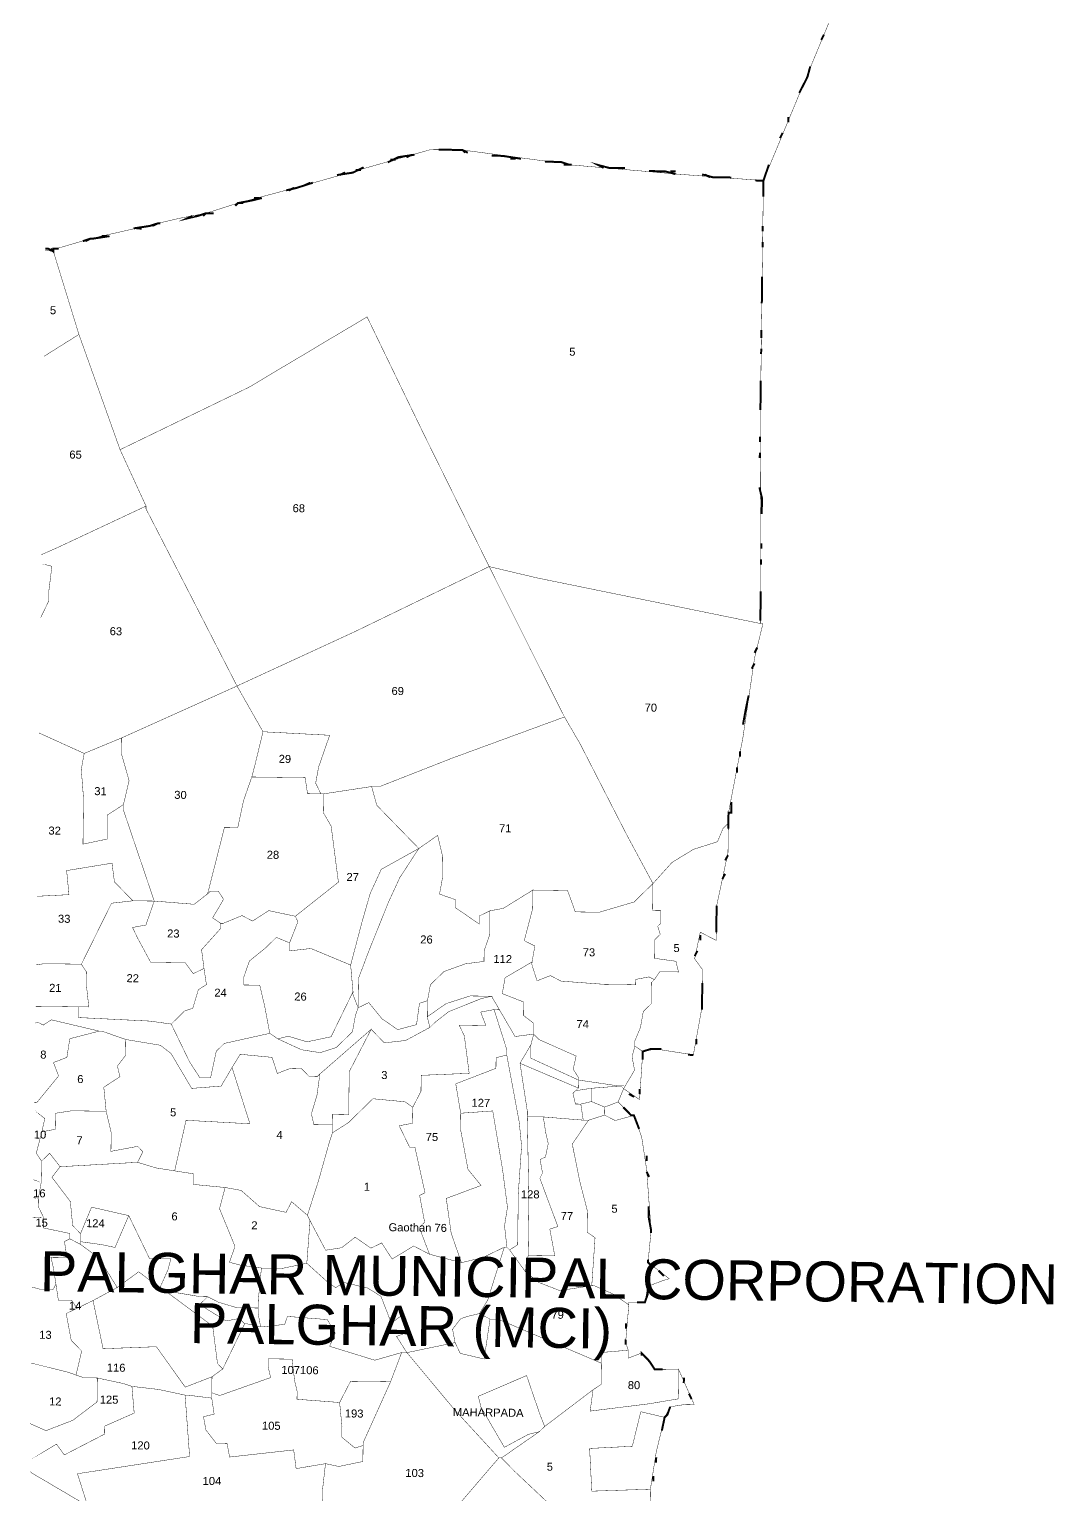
# Model space of a CAD drawing. Header units: metres. Extents: x 259278 to 277237, y 2171369 to 2185379.
# Drawn here: x 264207 to 265730, y 2179559 to 2181737 of the extents above; entities that cross this region are included whole.
import ezdxf

# ---------------------------------------------------------------- set-up
doc = ezdxf.new("R2010")
doc.units = ezdxf.units.M
doc.header["$MEASUREMENT"] = 0
for name, color, linetype in [('SURVEY NO.', 7, 'Continuous'), ('SURVEY PLOT BOUNDARY', 35, 'Continuous'), ('VILLAGE BOUNDARY', 212, 'Continuous'), ('VILLAGE NAME', 3, 'Continuous')]:
    doc.layers.add(name, color=color, linetype=linetype)
doc.styles.add('PDF Arial', font='arial.ttf')

msp = doc.modelspace()

# ---------------------------------------------------------------- linework, layer by layer
at = {"layer": 'SURVEY PLOT BOUNDARY', "lineweight": 18, "const_width": 0.595}
for points in [[(265527.6, 2182064.2), (265298.4, 2181512), (265171.6, 2181521.6), (265009.3, 2181535.6), (264993.4, 2181539.8), (264981.6, 2181540), (264850.9, 2181557.5), (264803.4, 2181558.1), (264616.3, 2181505.1), (264516.9, 2181478.6), (264469.1, 2181463.4), (264429.3, 2181455.9), (264397.5, 2181448.4), (264298.1, 2181425.9), (264246.4, 2181410.7), (264242.4, 2181410.8), (264242.4, 2181406.8), (264230.5, 2181408.4), (264242.4, 2181406.8), (264280.4, 2181283.4), (264228.4, 2181250.8), (264280.4, 2181283.4), (264341.6, 2181112.1), (264380.2, 2181028.3), (264248.5, 2180966.6), (264224.6, 2180956.1), (264248.5, 2180966.6), (264380.2, 2181028.3), (264380.1, 2181024.3), (264445.9, 2180896.6), (264515.5, 2180760.9), (264344, 2180683.8), (264288.2, 2180660.7), (264221.1, 2180691.1), (264288.2, 2180660.7), (264283.9, 2180637), (264287.3, 2180593.3), (264286.4, 2180525.9), (264322.2, 2180533.4), (264322.6, 2180569.1), (264346.6, 2180584.6), (264346.5, 2180576.7), (264392.4, 2180441.3), (264360.6, 2180441.7), (264333.2, 2180469.8), (264329.6, 2180497.6), (264262.1, 2180486.6), (264265.6, 2180450.8), (264218, 2180448.4), (264265.6, 2180450.8), (264262.1, 2180486.6), (264329.6, 2180497.6), (264333.2, 2180469.8), (264360.6, 2180441.7), (264328.9, 2180438.1), (264284.1, 2180347.5), (264228.6, 2180348.2), (264216.7, 2180346.5), (264228.6, 2180348.2), (264284.1, 2180347.5), (264291.9, 2180335.5), (264291.6, 2180315.7), (264295.1, 2180283.9), (264215.9, 2180284.9), (264279.3, 2180284.1), (264279.1, 2180268.2), (264386.1, 2180262.9), (264417.7, 2180258.5), (264444.8, 2180202.6), (264460.3, 2180178.6), (264476.2, 2180178.4), (264484.6, 2180218), (264496.6, 2180229.7), (264564.2, 2180244.7), (264576, 2180236.6), (264611.5, 2180220.3), (264639.2, 2180216), (264663.1, 2180223.6), (264687.2, 2180247.1), (264691.5, 2180270.8), (264695.6, 2180282.7), (264711.5, 2180290.4), (264731.1, 2180266.3), (264754.6, 2180250.2), (264782.5, 2180257.7), (264786.9, 2180289.4), (264798.8, 2180293.2), (264798.5, 2180269.4), (264802.3, 2180253.5), (264766.3, 2180234.1), (264734.6, 2180230.6), (264715, 2180250.7), (264638.8, 2180184.3), (264634.8, 2180180.3), (264622.9, 2180180.5), (264611.1, 2180192.5), (264595.3, 2180192.8), (264575.4, 2180185.1), (264567.7, 2180209), (264520.2, 2180213.6), (264508.1, 2180193.9), (264491.9, 2180166.3), (264448.2, 2180162.9), (264417.2, 2180214.9), (264401.5, 2180227), (264350, 2180235.6), (264314.5, 2180248), (264310.5, 2180248), (264239.4, 2180264.8), (264227.4, 2180257), (264219.5, 2180261.1), (264215.5, 2180260), (264219.5, 2180261.1), (264227.4, 2180257), (264239.4, 2180264.8), (264310.5, 2180248), (264266.8, 2180236.7), (264262.5, 2180209), (264242.5, 2180201.3), (264250.2, 2180181.4), (264218, 2180142.1), (264214, 2180142.2), (264218, 2180142.1), (264250.2, 2180181.4), (264242.5, 2180201.3), (264262.5, 2180209), (264266.8, 2180236.7), (264310.5, 2180248), (264314.5, 2180248), (264350, 2180235.6), (264349.7, 2180211.8), (264337.6, 2180196.1), (264341.4, 2180180.2), (264317.4, 2180164.6), (264320.9, 2180128.9), (264269.3, 2180129.6), (264245.5, 2180125.9), (264245.2, 2180102.1), (264225.3, 2180098.4), (264217, 2180066.8), (264224.8, 2180054.8), (264224.3, 2180023.1), (264220.1, 2179999.4), (264219.9, 2179987.5), (264227.6, 2179971.5), (264227.4, 2179955.6), (264267, 2179947.2), (264266.9, 2179939.3), (264258.9, 2179935.4), (264262.5, 2179911.6), (264238.8, 2179911.9), (264242.5, 2179896), (264246.2, 2179872.1), (264242.1, 2179864.3), (264222.3, 2179864.5), (264210.4, 2179867.6), (264222.3, 2179864.5), (264242.1, 2179864.3), (264246.2, 2179872.1), (264249.8, 2179848.3), (264269.6, 2179848), (264277.4, 2179836), (264261.5, 2179828.3), (264268.9, 2179788.6), (264284.5, 2179772.5), (264276.1, 2179736.9), (264264.3, 2179741), (264209, 2179754.8), (264264.3, 2179741), (264288, 2179732.8), (264307.8, 2179732.5), (264307.3, 2179696.9), (264271.3, 2179669.6), (264231.4, 2179654.2), (264207.8, 2179664.7), (264231.4, 2179654.2), (264271.3, 2179669.6), (264307.3, 2179696.9), (264307.8, 2179732.5), (264347.3, 2179724.1), (264359.2, 2179720), (264362.6, 2179680.3), (264318.8, 2179661), (264318.6, 2179649.1), (264258.7, 2179618.2), (264247, 2179634.2), (264258.7, 2179618.2), (264318.6, 2179649.1), (264318.8, 2179661), (264362.6, 2179680.3), (264359.2, 2179720), (264398.8, 2179715.5), (264438.3, 2179707), (264445, 2179615.8), (264278.2, 2179590.2), (264293.4, 2179542.4), (264210.8, 2179591), (264293.4, 2179542.4)], [(264293.4, 2179542.4), (264278.2, 2179590.2), (264445, 2179615.8), (264438.3, 2179707), (264442.3, 2179707), (264477.9, 2179702.6), (264481.5, 2179678.7), (264465.6, 2179675), (264469.3, 2179655.1), (264484.9, 2179635.1), (264500.8, 2179634.9), (264504.5, 2179615), (264599.8, 2179625.6), (264603.4, 2179597.8), (264647.1, 2179605.2), (264642.6, 2179565.6), (264642.5, 2179553.7)]]:
    msp.add_lwpolyline(points, dxfattribs=at)
for points in [[(265298.4, 2181512), (265294.7, 2181226.6), (265293.8, 2180853.8), (264961.6, 2180921.6), (264890.5, 2180938.4), (264793.9, 2181134), (264708.9, 2181309.5), (264533.1, 2181204.8), (264341.6, 2181112.1), (264280.4, 2181283.4), (264242.4, 2181406.8), (264242.4, 2181410.8), (264246.4, 2181410.7), (264298.1, 2181425.9), (264397.5, 2181448.4), (264429.3, 2181455.9), (264469.1, 2181463.4), (264516.9, 2181478.6), (264616.3, 2181505.1), (264803.4, 2181558.1), (264850.9, 2181557.5), (264981.6, 2181540), (264993.4, 2181539.8), (265009.3, 2181535.6), (265171.6, 2181521.6)], [(264890.5, 2180938.4), (264691, 2180841.8), (264515.5, 2180760.9), (264445.9, 2180896.6), (264380.1, 2181024.3), (264380.2, 2181028.3), (264341.6, 2181112.1), (264533.1, 2181204.8), (264708.9, 2181309.5), (264793.9, 2181134)], [(264224.4, 2180942.7), (264240.2, 2180938.9), (264235.8, 2180903.3), (264235.6, 2180887.4), (264223.4, 2180862.3), (264235.6, 2180887.4), (264235.8, 2180903.3), (264240.2, 2180938.9)], [(265002.5, 2180714.9), (264835.2, 2180653.6), (264727.6, 2180611.4), (264715.7, 2180611.5), (264644.2, 2180600.6), (264640.2, 2180600.6), (264632.5, 2180616.6), (264636.8, 2180640.3), (264653.3, 2180687.7), (264554.2, 2180692.9), (264515.5, 2180760.9), (264691, 2180841.8), (264890.5, 2180938.4), (264952.3, 2180814.7)], [(265293.8, 2180853.8), (265297.7, 2180853.8), (265285.2, 2180802.4), (265267.8, 2180683.7), (265246.5, 2180572.9), (265246.3, 2180557), (265238.3, 2180549.2), (265230.1, 2180529.5), (265194.2, 2180518.1), (265162.3, 2180498.6), (265134.1, 2180467.3), (265095.4, 2180539.2), (265025.8, 2180674.9), (265002.5, 2180714.9), (264952.3, 2180814.7), (264890.5, 2180938.4), (264961.6, 2180921.6)], [(264554.2, 2180692.9), (264541.7, 2180641.6), (264537.5, 2180625.7), (264525.1, 2180590.2), (264516.7, 2180550.7), (264496.9, 2180550.9), (264471.8, 2180452.1), (264451.8, 2180436.5), (264392.4, 2180441.3), (264346.5, 2180576.7), (264346.6, 2180584.6), (264355, 2180620.2), (264343.7, 2180660), (264344, 2180683.8), (264515.5, 2180760.9)], [(265134.1, 2180467.3), (265106, 2180439.9), (265054.3, 2180424.7), (265018.6, 2180425.2), (265007.1, 2180457), (264955.6, 2180457.7), (264911.6, 2180430.5), (264891.7, 2180426.8), (264875.8, 2180419.1), (264875.6, 2180407.2), (264840.3, 2180431.5), (264840.4, 2180443.4), (264816.7, 2180451.6), (264821, 2180475.3), (264821.4, 2180507.1), (264813.9, 2180538.9), (264785.9, 2180519.4), (264723.3, 2180583.7), (264715.7, 2180611.5), (264727.6, 2180611.4), (264835.2, 2180653.6), (265002.5, 2180714.9), (265025.8, 2180674.9), (265095.4, 2180539.2)], [(264537.5, 2180625.7), (264541.7, 2180641.6), (264554.2, 2180692.9), (264653.3, 2180687.7), (264636.8, 2180640.3), (264632.5, 2180616.6), (264640.2, 2180600.6), (264620.4, 2180600.9), (264616.8, 2180624.7), (264561.3, 2180625.4)], [(264286.4, 2180525.9), (264286.9, 2180565.6), (264287.3, 2180593.3), (264283.9, 2180637), (264288.2, 2180660.7), (264344, 2180683.8), (264343.7, 2180660), (264355, 2180620.2), (264346.6, 2180584.6), (264322.6, 2180569.1), (264322.2, 2180533.4)], [(264640.2, 2180600.6), (264644.2, 2180600.6), (264643.8, 2180572.8), (264655.5, 2180552.8), (264666.3, 2180469.4), (264602.2, 2180418.7), (264562.7, 2180427.1), (264538.7, 2180411.6), (264522.9, 2180419.7), (264495, 2180408.2), (264491, 2180408.2), (264479.3, 2180416.3), (264495.5, 2180443.9), (264487.7, 2180455.9), (264475.8, 2180456), (264471.8, 2180452.1), (264496.9, 2180550.9), (264516.7, 2180550.7), (264525.1, 2180590.2), (264537.5, 2180625.7), (264561.3, 2180625.4), (264616.8, 2180624.7), (264620.4, 2180600.9)], [(264593.7, 2180379.2), (264606.1, 2180410.7), (264602.2, 2180418.7), (264666.3, 2180469.4), (264655.5, 2180552.8), (264643.8, 2180572.8), (264644.2, 2180600.6), (264715.7, 2180611.5), (264723.3, 2180583.7), (264785.9, 2180519.4), (264730, 2180488.4), (264713.7, 2180452.9), (264701.2, 2180409.5), (264684.5, 2180346.2), (264625.4, 2180370.8), (264593.6, 2180367.3)], [(264695.6, 2180282.7), (264695.8, 2180302.5), (264696.1, 2180326.3), (264712.6, 2180369.7), (264741.2, 2180440.7), (264757.6, 2180476.2), (264785.9, 2180519.4), (264813.9, 2180538.9), (264821.4, 2180507.1), (264821, 2180475.3), (264816.7, 2180451.6), (264840.4, 2180443.4), (264840.3, 2180431.5), (264875.6, 2180407.2), (264875.8, 2180419.1), (264891.7, 2180426.8), (264891.3, 2180391.1), (264883, 2180367.5), (264882.8, 2180351.6), (264855, 2180348), (264823.2, 2180336.5), (264803.1, 2180316.9), (264798.8, 2180293.2), (264786.9, 2180289.4), (264782.5, 2180257.7), (264754.6, 2180250.2), (264731.1, 2180266.3), (264711.5, 2180290.4)], [(265119, 2180217.7), (265107.2, 2180225.7), (265107.3, 2180233.7), (265115.5, 2180253.4), (265119.7, 2180277.1), (265131.8, 2180288.9), (265132.2, 2180320.6), (265136.2, 2180324.5), (265144.3, 2180336.3), (265172.1, 2180335.9), (265168.3, 2180351.8), (265136.6, 2180356.2), (265137, 2180384), (265145, 2180391.8), (265141.2, 2180403.8), (265145.2, 2180407.7), (265145.5, 2180427.5), (265133.6, 2180427.6), (265134.1, 2180467.3), (265162.3, 2180498.6), (265194.2, 2180518.1), (265230.1, 2180529.5), (265238.3, 2180549.2), (265246.3, 2180557), (265245.7, 2180513.4), (265233.1, 2180454.1), (265228.8, 2180434.3), (265228.2, 2180382.8), (265204.5, 2180395), (265196.1, 2180355.5), (265207.8, 2180339.4), (265207.1, 2180283.9), (265194.2, 2180212.7), (265138.8, 2180221.4)], [(264695.6, 2180282.7), (264687.9, 2180302.6), (264688, 2180306.5), (264684.5, 2180346.2), (264701.2, 2180409.5), (264713.7, 2180452.9), (264730, 2180488.4), (264785.9, 2180519.4), (264757.6, 2180476.2), (264741.2, 2180440.7), (264712.6, 2180369.7), (264696.1, 2180326.3), (264695.8, 2180302.5)], [(264491, 2180408.2), (264490.9, 2180400.3), (264462.8, 2180369), (264466.4, 2180341.2), (264450.4, 2180333.4), (264438.7, 2180349.4), (264387.2, 2180350.1), (264367.8, 2180386.1), (264360.1, 2180402), (264380, 2180405.7), (264392.4, 2180441.3), (264451.8, 2180436.5), (264471.8, 2180452.1), (264475.8, 2180456), (264487.7, 2180455.9), (264495.5, 2180443.9), (264479.3, 2180416.3)], [(264942.7, 2180382.5), (264958.5, 2180374.4), (264954.2, 2180350.7), (264914.2, 2180327.4), (264910, 2180303.7), (264941.5, 2180291.4), (264941.3, 2180271.5), (264957, 2180259.4), (264956.8, 2180243.6), (264929, 2180240), (264905.7, 2180279.9), (264894, 2180299.9), (264862.3, 2180300.3), (264826.5, 2180288.9), (264798.5, 2180269.4), (264798.8, 2180293.2), (264803.1, 2180316.9), (264823.2, 2180336.5), (264855, 2180348), (264882.8, 2180351.6), (264883, 2180367.5), (264891.3, 2180391.1), (264891.7, 2180426.8), (264911.6, 2180430.5), (264955.6, 2180457.7), (264955.2, 2180430)], [(265134.1, 2180467.3), (265133.6, 2180427.6), (265145.5, 2180427.5), (265145.2, 2180407.7), (265141.2, 2180403.8), (265145, 2180391.8), (265137, 2180384), (265136.6, 2180356.2), (265168.3, 2180351.8), (265172.1, 2180335.9), (265144.3, 2180336.3), (265136.2, 2180324.5), (265128.3, 2180328.6), (265108.5, 2180324.9), (265108.4, 2180316.9), (265060.8, 2180317.6), (264997.4, 2180322.3), (264981.7, 2180330.5), (264961.7, 2180322.8), (264954.1, 2180346.7), (264954.2, 2180350.7), (264958.5, 2180374.4), (264942.7, 2180382.5), (264955.2, 2180430), (264955.6, 2180457.7), (265007.1, 2180457), (265018.6, 2180425.2), (265054.3, 2180424.7), (265106, 2180439.9)], [(264392.4, 2180441.3), (264380, 2180405.7), (264360.1, 2180402), (264367.8, 2180386.1), (264387.2, 2180350.1), (264438.7, 2180349.4), (264450.4, 2180333.4), (264466.4, 2180341.2), (264470, 2180317.3), (264458, 2180309.5), (264449.7, 2180281.9), (264437.8, 2180278.1), (264417.7, 2180258.5), (264386.1, 2180262.9), (264279.1, 2180268.2), (264279.3, 2180284.1), (264295.1, 2180283.9), (264291.6, 2180315.7), (264291.9, 2180335.5), (264284.1, 2180347.5), (264328.9, 2180438.1), (264360.6, 2180441.7)], [(264602.2, 2180418.7), (264606.1, 2180410.7), (264593.7, 2180379.2), (264574, 2180387.3), (264558, 2180371.7), (264533.9, 2180352.2), (264525.7, 2180328.5), (264525.5, 2180316.6), (264549.3, 2180316.3), (264556.8, 2180284.5), (264564.2, 2180244.7), (264496.6, 2180229.7), (264484.6, 2180218), (264476.2, 2180178.4), (264460.3, 2180178.6), (264444.8, 2180202.6), (264417.7, 2180258.5), (264437.8, 2180278.1), (264449.7, 2180281.9), (264458, 2180309.5), (264470, 2180317.3), (264466.4, 2180341.2), (264462.8, 2180369), (264490.9, 2180400.3), (264491, 2180408.2), (264495, 2180408.2), (264522.9, 2180419.7), (264538.7, 2180411.6), (264562.7, 2180427.1)], [(264525.5, 2180316.6), (264525.7, 2180328.5), (264533.9, 2180352.2), (264558, 2180371.7), (264574, 2180387.3), (264593.7, 2180379.2), (264593.6, 2180367.3), (264625.4, 2180370.8), (264684.5, 2180346.2), (264688, 2180306.5), (264655.4, 2180239.6), (264619.6, 2180232.1), (264591.9, 2180240.4), (264576, 2180236.6), (264564.2, 2180244.7), (264556.8, 2180284.5), (264549.3, 2180316.3)], [(265136.2, 2180324.5), (265132.2, 2180320.6), (265131.8, 2180288.9), (265119.7, 2180277.1), (265115.5, 2180253.4), (265107.3, 2180233.7), (265107.2, 2180225.7), (265103, 2180209.9), (265106.7, 2180190.1), (265090.5, 2180162.5), (265086.6, 2180166.5), (265082.6, 2180166.6), (265023.3, 2180175.3), (265023.3, 2180179.3), (265015.5, 2180191.3), (265019.8, 2180211), (264964.6, 2180235.5), (264956.8, 2180243.6), (264957, 2180259.4), (264941.3, 2180271.5), (264941.5, 2180291.4), (264910, 2180303.7), (264914.2, 2180327.4), (264954.2, 2180350.7), (264954.1, 2180346.7), (264961.7, 2180322.8), (264981.7, 2180330.5), (264997.4, 2180322.3), (265060.8, 2180317.6), (265108.4, 2180316.9), (265108.5, 2180324.9), (265128.3, 2180328.6)], [(264576, 2180236.6), (264591.9, 2180240.4), (264619.6, 2180232.1), (264655.4, 2180239.6), (264688, 2180306.5), (264687.9, 2180302.6), (264695.6, 2180282.7), (264691.5, 2180270.8), (264687.2, 2180247.1), (264663.1, 2180223.6), (264639.2, 2180216), (264611.5, 2180220.3)], [(264905.7, 2180279.9), (264897.8, 2180280), (264877.9, 2180276.3), (264885.6, 2180256.4), (264845.9, 2180256.9), (264853.6, 2180240.9), (264860.8, 2180185.3), (264789.4, 2180182.3), (264789.1, 2180158.5), (264776.9, 2180134.9), (264765.1, 2180143), (264717.6, 2180147.5), (264681.5, 2180112.3), (264657.5, 2180096.8), (264657.6, 2180108.7), (264657.8, 2180124.5), (264681.6, 2180124.2), (264682.4, 2180187.7), (264715, 2180250.7), (264734.6, 2180230.6), (264766.3, 2180234.1), (264802.3, 2180253.5), (264810.3, 2180261.3), (264830.3, 2180276.9), (264878.1, 2180296.1), (264894, 2180299.9)], [(264802.3, 2180253.5), (264798.5, 2180269.4), (264826.5, 2180288.9), (264862.3, 2180300.3), (264894, 2180299.9), (264878.1, 2180296.1), (264830.3, 2180276.9), (264810.3, 2180261.3)], [(264916.7, 2180212.4), (264900.8, 2180208.6), (264900.6, 2180192.7), (264840.8, 2180169.7), (264848.2, 2180126), (264847.9, 2180102.2), (264859, 2180042.6), (264878.5, 2180018.6), (264826.7, 2179999.4), (264834, 2179947.8), (264849.2, 2179903.9), (264801.8, 2179916.4), (264786.5, 2179956.3), (264794.5, 2179964.1), (264787.1, 2180003.9), (264795.1, 2180007.7), (264780.1, 2180075.4), (264772.2, 2180075.5), (264756.7, 2180107.4), (264776.6, 2180111.1), (264776.9, 2180134.9), (264789.1, 2180158.5), (264789.4, 2180182.3), (264860.8, 2180185.3), (264853.6, 2180240.9), (264845.9, 2180256.9), (264885.6, 2180256.4), (264877.9, 2180276.3), (264897.8, 2180280), (264916.8, 2180220.3)], [(264956.8, 2180243.6), (264952.6, 2180227.8), (264936.4, 2180200.2), (264947.3, 2180128.7), (264947.2, 2180120.8), (264949.6, 2179997.8), (264948.6, 2179918.5), (264948.5, 2179914.5), (264944.2, 2179890.8), (264920.9, 2179922.8), (264932.9, 2179930.6), (264933.8, 2180005.9), (264938.7, 2180077.3), (264935.2, 2180113), (264924.1, 2180172.6), (264916.7, 2180212.4), (264916.8, 2180220.3), (264897.8, 2180280), (264905.7, 2180279.9), (264929, 2180240)], [(264317.4, 2180164.6), (264341.4, 2180180.2), (264337.6, 2180196.1), (264349.7, 2180211.8), (264350, 2180235.6), (264401.5, 2180227), (264417.2, 2180214.9), (264448.2, 2180162.9), (264491.9, 2180166.3), (264508.1, 2180193.9), (264534.7, 2180110.3), (264439.7, 2180115.5), (264422.8, 2180040.3), (264395.1, 2180044.7), (264367.5, 2180053), (264375.6, 2180068.7), (264367.8, 2180076.8), (264328, 2180069.3), (264328.4, 2180097.1), (264320.9, 2180128.9)], [(264626.1, 2180124.9), (264634.4, 2180152.6), (264638.8, 2180184.3), (264715, 2180250.7), (264682.4, 2180187.7), (264681.6, 2180124.2), (264657.8, 2180124.5), (264657.6, 2180108.7), (264629.9, 2180109)], [(264952.6, 2180227.8), (264956.8, 2180243.6), (264964.6, 2180235.5), (265019.8, 2180211), (265015.5, 2180191.3), (265023.3, 2180179.3), (265023.3, 2180175.3), (264952.3, 2180207.9)], [(264638.8, 2180184.3), (264634.4, 2180152.6), (264626.1, 2180124.9), (264629.9, 2180109), (264657.6, 2180108.7), (264657.5, 2180096.8), (264653.4, 2180084.9), (264636.7, 2180025.7), (264620.2, 2179974.3), (264596.7, 2179994.5), (264588.5, 2179978.7), (264549, 2179987.2), (264521.6, 2180011.3), (264497.8, 2180015.6), (264450.3, 2180020.2), (264450.5, 2180036), (264422.8, 2180040.3), (264439.7, 2180115.5), (264534.7, 2180110.3), (264508.1, 2180193.9), (264520.2, 2180213.6), (264567.7, 2180209), (264575.4, 2180185.1), (264595.3, 2180192.8), (264611.1, 2180192.5), (264622.9, 2180180.5), (264634.8, 2180180.3)], [(264920.9, 2179922.8), (264916.9, 2179926.8), (264913.4, 2179958.6), (264917.7, 2179986.3), (264914.1, 2180014.1), (264910.5, 2180041.9), (264895.8, 2180129.4), (264848.2, 2180126), (264840.8, 2180169.7), (264900.6, 2180192.7), (264900.8, 2180208.6), (264916.7, 2180212.4), (264924.1, 2180172.6), (264935.2, 2180113), (264938.7, 2180077.3), (264933.8, 2180005.9), (264932.9, 2179930.6)], [(264936.4, 2180200.2), (264952.6, 2180227.8), (264952.3, 2180207.9), (265023.3, 2180175.3), (265023.1, 2180163.4)], [(265090.5, 2180162.5), (265106.7, 2180190.1), (265103, 2180209.9), (265107.2, 2180225.7), (265119, 2180217.7), (265114.1, 2180146.3)], [(265023.1, 2180163.4), (265019.1, 2180159.5), (265015.1, 2180155.6), (265018.8, 2180139.7), (265026.8, 2180139.6), (265030.4, 2180115.7), (264971, 2180120.5), (264947.2, 2180120.8), (264947.3, 2180128.7), (264936.4, 2180200.2)], [(265086.6, 2180166.5), (265042.9, 2180163.1), (265019.1, 2180159.5), (265023.1, 2180163.4), (265023.3, 2180175.3), (265082.6, 2180166.6)], [(264776.9, 2180134.9), (264776.6, 2180111.1), (264756.7, 2180107.4), (264772.2, 2180075.5), (264780.1, 2180075.4), (264795.1, 2180007.7), (264787.1, 2180003.9), (264794.5, 2179964.1), (264786.5, 2179956.3), (264801.8, 2179916.4), (264778.2, 2179928.7), (264746.2, 2179909.2), (264730.7, 2179933.2), (264714.7, 2179925.5), (264691.1, 2179941.7), (264671.1, 2179926.1), (264647.3, 2179922.4), (264624.1, 2179966.3), (264620.2, 2179974.3), (264636.7, 2180025.7), (264653.4, 2180084.9), (264657.5, 2180096.8), (264681.5, 2180112.3), (264717.6, 2180147.5), (264765.1, 2180143)], [(265042.7, 2180143.3), (265026.8, 2180139.6), (265018.8, 2180139.7), (265015.1, 2180155.6), (265019.1, 2180159.5), (265042.9, 2180163.1)], [(265090.5, 2180162.5), (265082.3, 2180142.8), (265062.4, 2180135.1), (265042.7, 2180143.3), (265042.9, 2180163.1), (265086.6, 2180166.5)], [(264213.9, 2180130.3), (264229.6, 2180118.2), (264225.3, 2180098.4), (264229.6, 2180118.2)], [(264217, 2180066.8), (264225.3, 2180098.4), (264245.2, 2180102.1), (264245.5, 2180125.9), (264269.3, 2180129.6), (264320.9, 2180128.9), (264328.4, 2180097.1), (264328, 2180069.3), (264367.8, 2180076.8), (264375.6, 2180068.7), (264367.5, 2180053), (264252.4, 2180046.5), (264236.8, 2180066.6), (264228.8, 2180058.7), (264224.8, 2180054.8)], [(264916.9, 2179926.8), (264913, 2179926.9), (264881.1, 2179911.5), (264849.2, 2179903.9), (264834, 2179947.8), (264826.7, 2179999.4), (264878.5, 2180018.6), (264859, 2180042.6), (264847.9, 2180102.2), (264848.2, 2180126), (264895.8, 2180129.4), (264910.5, 2180041.9), (264914.1, 2180014.1), (264917.7, 2179986.3), (264913.4, 2179958.6)], [(265026.8, 2180139.6), (265042.7, 2180143.3), (265062.4, 2180135.1), (265062.2, 2180123.2), (265038.3, 2180115.6), (265030.4, 2180115.7)], [(265062.2, 2180123.2), (265062.4, 2180135.1), (265082.3, 2180142.8), (265101.9, 2180122.7), (265105.8, 2180122.7), (265078, 2180115.1)], [(265030.4, 2180115.7), (265038.3, 2180115.6), (265014.1, 2180080.2), (265025.3, 2180024.6), (265036.6, 2179980.8), (265036.2, 2179949.1), (265048, 2179941), (265043.1, 2179869.7), (264995.4, 2179862.4), (264963.8, 2179874.7), (264944.2, 2179890.8), (264948.5, 2179914.5), (264988.1, 2179914), (264980.7, 2179953.8), (264992.7, 2179957.6), (264965.9, 2180029.3), (264969.9, 2180037.2), (264966.2, 2180057.1), (264974.2, 2180060.9), (264978.4, 2180080.7), (264974.7, 2180096.6), (264971, 2180120.5)], [(264971, 2180120.5), (264974.7, 2180096.6), (264978.4, 2180080.7), (264974.2, 2180060.9), (264966.2, 2180057.1), (264969.9, 2180037.2), (264965.9, 2180029.3), (264992.7, 2179957.6), (264980.7, 2179953.8), (264988.1, 2179914), (264948.5, 2179914.5), (264948.6, 2179918.5), (264949.6, 2179997.8), (264947.2, 2180120.8)], [(265105.8, 2180122.7), (265117.3, 2180090.8), (265124.6, 2180043.1), (265131.4, 2179951.8), (265126.8, 2179904.3), (265158.2, 2179880.1), (265146.2, 2179876.3), (265126.3, 2179868.6), (265122.1, 2179844.9), (265098.3, 2179845.2), (265098.2, 2179841.2), (265074.6, 2179857.4), (265047, 2179869.6), (265043.1, 2179869.7), (265048, 2179941), (265036.2, 2179949.1), (265036.6, 2179980.8), (265025.3, 2180024.6), (265014.1, 2180080.2), (265038.3, 2180115.6), (265062.2, 2180123.2), (265078, 2180115.1)], [(264252.4, 2180046.5), (264240.3, 2180030.8), (264267.6, 2179994.8), (264271.1, 2179959), (264282.8, 2179947), (264282.7, 2179935.1), (264282.6, 2179931.1), (264266.9, 2179939.3), (264267, 2179947.2), (264227.4, 2179955.6), (264227.6, 2179971.5), (264219.9, 2179987.5), (264220.1, 2179999.4), (264224.3, 2180023.1), (264224.8, 2180054.8), (264228.8, 2180058.7), (264236.8, 2180066.6)], [(264422.8, 2180040.3), (264450.5, 2180036), (264450.3, 2180020.2), (264497.8, 2180015.6), (264489.5, 2179984), (264512.5, 2179928.1), (264504.3, 2179904.5), (264520.1, 2179900.3), (264551.8, 2179895.9), (264547.2, 2179848.4), (264547, 2179836.5), (264515.3, 2179836.9), (264487.7, 2179845.2), (264471.9, 2179853.3), (264460, 2179853.5), (264408.6, 2179862.1), (264400.7, 2179866.2), (264413, 2179893.8), (264417.1, 2179909.6), (264385.4, 2179910), (264354.5, 2179973.8), (264299.2, 2179986.4), (264282.8, 2179947), (264271.1, 2179959), (264267.6, 2179994.8), (264240.3, 2180030.8), (264252.4, 2180046.5), (264367.5, 2180053), (264395.1, 2180044.7)], [(264224.3, 2180023.1), (264212.5, 2180027.2)], [(264620.2, 2179974.3), (264624.1, 2179966.3), (264619.3, 2179903), (264583.5, 2179895.5), (264551.8, 2179895.9), (264520.1, 2179900.3), (264504.3, 2179904.5), (264512.5, 2179928.1), (264489.5, 2179984), (264497.8, 2180015.6), (264521.6, 2180011.3), (264549, 2179987.2), (264588.5, 2179978.7), (264596.7, 2179994.5)], [(264220.1, 2179999.4), (264212.2, 2180000.3)], [(264400.7, 2179866.2), (264369.3, 2179890.4), (264337.3, 2179867), (264310.1, 2179911), (264282.6, 2179931.1), (264282.7, 2179935.1), (264314.3, 2179930.7), (264334.1, 2179926.5), (264354.5, 2179973.8), (264385.4, 2179910), (264417.1, 2179909.6), (264413, 2179893.8)], [(264354.5, 2179973.8), (264334.1, 2179926.5), (264314.3, 2179930.7), (264282.7, 2179935.1), (264282.8, 2179947), (264299.2, 2179986.4)], [(264227.6, 2179971.5), (264211.8, 2179970.6)], [(264801.8, 2179916.4), (264849.2, 2179903.9), (264881.1, 2179911.5), (264913, 2179926.9), (264888.2, 2179847.9), (264876, 2179828.2), (264860.1, 2179824.5), (264848.2, 2179820.7), (264836.1, 2179805), (264839.8, 2179785.1), (264768.2, 2179770.2), (264752.7, 2179794.2), (264772.6, 2179801.8), (264761, 2179825.8), (264745, 2179814.1), (264729.6, 2179853.9), (264710, 2179866.1), (264674.4, 2179874.5), (264662.4, 2179866.7), (264650.6, 2179874.8), (264619.3, 2179903), (264624.1, 2179966.3), (264647.3, 2179922.4), (264671.1, 2179926.1), (264691.1, 2179941.7), (264714.7, 2179925.5), (264730.7, 2179933.2), (264746.2, 2179909.2), (264778.2, 2179928.7)], [(264282.6, 2179931.1), (264310.1, 2179911), (264337.3, 2179867), (264301.4, 2179847.6), (264277.4, 2179836), (264269.6, 2179848), (264249.8, 2179848.3), (264246.2, 2179872.1), (264242.5, 2179896), (264238.8, 2179911.9), (264262.5, 2179911.6), (264258.9, 2179935.4), (264266.9, 2179939.3)], [(264920.9, 2179922.8), (264944.2, 2179890.8), (264963.8, 2179874.7), (264995.4, 2179862.4), (265043.1, 2179869.7), (265047, 2179869.6), (265074.6, 2179857.4), (265098.2, 2179841.2), (265093.5, 2179785.8), (265097.3, 2179773.8), (265057.6, 2179770.4), (265057.4, 2179754.5), (264903.7, 2179820), (264891.8, 2179820.1), (264876, 2179828.2), (264888.2, 2179847.9), (264913, 2179926.9), (264916.9, 2179926.8)], [(264400.7, 2179866.2), (264408.6, 2179862.1), (264479.3, 2179809.6), (264486.5, 2179754), (264494.3, 2179746), (264478.3, 2179734.3), (264438.5, 2179718.9), (264395.6, 2179779), (264316.3, 2179776), (264301.4, 2179847.6), (264337.3, 2179867), (264369.3, 2179890.4)], [(264768.2, 2179770.2), (264760.3, 2179770.3), (264720.5, 2179758.9), (264653.3, 2179779.6), (264661.5, 2179799.3), (264649.9, 2179819.3), (264590.5, 2179824), (264586.4, 2179812.2), (264554.6, 2179808.6), (264550.6, 2179808.7), (264546.9, 2179828.6), (264547, 2179836.5), (264547.2, 2179848.4), (264551.8, 2179895.9), (264583.5, 2179895.5), (264619.3, 2179903), (264650.6, 2179874.8), (264662.4, 2179866.7), (264674.4, 2179874.5), (264710, 2179866.1), (264729.6, 2179853.9), (264745, 2179814.1), (264761, 2179825.8), (264772.6, 2179801.8), (264752.7, 2179794.2)], [(264478.3, 2179734.3), (264478, 2179710.5), (264477.9, 2179702.6), (264442.3, 2179707), (264438.3, 2179707), (264398.8, 2179715.5), (264359.2, 2179720), (264347.3, 2179724.1), (264307.8, 2179732.5), (264288, 2179732.8), (264276.1, 2179736.9), (264284.5, 2179772.5), (264268.9, 2179788.6), (264261.5, 2179828.3), (264277.4, 2179836), (264301.4, 2179847.6), (264316.3, 2179776), (264395.6, 2179779), (264438.5, 2179718.9)], [(264408.6, 2179862.1), (264460, 2179853.5), (264471.9, 2179853.3), (264459.9, 2179841.6), (264499.2, 2179817.3), (264519.1, 2179821), (264526.9, 2179813), (264494.3, 2179746), (264486.5, 2179754), (264479.3, 2179809.6)], [(264459.9, 2179841.6), (264471.9, 2179853.3), (264487.7, 2179845.2), (264515.3, 2179836.9), (264547, 2179836.5), (264546.9, 2179828.6), (264550.6, 2179808.7), (264530.9, 2179812.9), (264526.9, 2179813), (264519.1, 2179821), (264499.2, 2179817.3)], [(264760.3, 2179770.3), (264743.9, 2179726.9), (264684.4, 2179727.6), (264668.1, 2179696.1), (264604.7, 2179700.9), (264604.9, 2179712.8), (264601.1, 2179728.7), (264597.6, 2179760.5), (264561.9, 2179761), (264561.8, 2179749.1), (264565.5, 2179733.1), (264489.8, 2179706.4), (264478, 2179710.5), (264478.3, 2179734.3), (264494.3, 2179746), (264526.9, 2179813), (264530.9, 2179812.9), (264550.6, 2179808.7), (264554.6, 2179808.6), (264586.4, 2179812.2), (264590.5, 2179824), (264649.9, 2179819.3), (264661.5, 2179799.3), (264653.3, 2179779.6), (264720.5, 2179758.9)], [(265057.4, 2179754.5), (265057, 2179722.8), (265045, 2179715), (264973, 2179660.4), (264965.3, 2179680.4), (264946.2, 2179736.1), (264874.4, 2179705.3), (264878.2, 2179689.4), (264913.1, 2179629.5), (264949, 2179648.8), (264964.9, 2179652.6), (264908.9, 2179613.7), (264904.9, 2179613.7), (264838.5, 2179686), (264768.2, 2179770.2), (264839.8, 2179785.1), (264847.5, 2179769.1), (264883.1, 2179760.7), (264891.8, 2179820.1), (264903.7, 2179820)], [(264891.8, 2179820.1), (264883.1, 2179760.7), (264847.5, 2179769.1), (264839.8, 2179785.1), (264836.1, 2179805), (264848.2, 2179820.7), (264860.1, 2179824.5), (264876, 2179828.2)], [(264668.1, 2179696.1), (264671.6, 2179660.4), (264671.4, 2179644.5), (264691, 2179628.4), (264703, 2179632.2), (264702.7, 2179608.4), (264666.9, 2179601), (264647.1, 2179605.2), (264603.4, 2179597.8), (264599.8, 2179625.6), (264504.5, 2179615), (264500.8, 2179634.9), (264484.9, 2179635.1), (264469.3, 2179655.1), (264465.6, 2179675), (264481.5, 2179678.7), (264477.9, 2179702.6), (264478, 2179710.5), (264489.8, 2179706.4), (264565.5, 2179733.1), (264561.8, 2179749.1), (264561.9, 2179761), (264597.6, 2179760.5), (264601.1, 2179728.7), (264604.9, 2179712.8), (264604.7, 2179700.9)], [(264904.9, 2179613.7), (264780.1, 2179468.6), (264776.2, 2179472.6), (264697.1, 2179485.6), (264649.5, 2179486.2), (264649.9, 2179517.9), (264646.1, 2179529.9), (264642.5, 2179553.7), (264642.6, 2179565.6), (264647.1, 2179605.2), (264666.9, 2179601), (264702.7, 2179608.4), (264703, 2179632.2), (264703, 2179636.2), (264743.9, 2179726.9), (264760.3, 2179770.3), (264768.2, 2179770.2), (264838.5, 2179686)], [(265172.3, 2179745.1), (265171.7, 2179701.5), (265128, 2179694.1), (265040.7, 2179683.3), (265045, 2179715), (265057, 2179722.8), (265057.4, 2179754.5), (265057.6, 2179770.4), (265097.3, 2179773.8), (265097.2, 2179761.9), (265117.1, 2179769.6), (265136.6, 2179745.5)], [(264874.4, 2179705.3), (264946.2, 2179736.1), (264965.3, 2179680.4), (264973, 2179660.4), (264964.9, 2179652.6), (264949, 2179648.8), (264913.1, 2179629.5), (264878.2, 2179689.4)], [(265151.5, 2179674), (265116, 2179682.4), (265103.4, 2179631), (265039.9, 2179627.8), (265043.1, 2179564.3), (265130.3, 2179567.2), (265130, 2179543.4), (265125.7, 2179519.7), (265109.5, 2179488.1), (265124.4, 2179416.6), (265120.4, 2179416.6), (265116.5, 2179416.7), (264928.5, 2179593.6), (264908.9, 2179613.7), (264964.9, 2179652.6), (264973, 2179660.4), (265045, 2179715), (265040.7, 2179683.3), (265128, 2179694.1), (265171.7, 2179701.5), (265172.3, 2179745.1), (265195.4, 2179693.2), (265183.5, 2179693.4), (265159.7, 2179689.7)], [(264668.1, 2179696.1), (264684.4, 2179727.6), (264743.9, 2179726.9), (264703, 2179636.2), (264703, 2179632.2), (264691, 2179628.4), (264671.4, 2179644.5), (264671.6, 2179660.4)], [(265039.9, 2179627.8), (265103.4, 2179631), (265116, 2179682.4), (265151.5, 2179674), (265139, 2179622.6), (265130.3, 2179567.2), (265043.1, 2179564.3)], [(264207.1, 2179610.3), (264247, 2179634.2)], [(264908.9, 2179613.7), (264928.5, 2179593.6), (265116.5, 2179416.7), (265120.4, 2179416.6), (264991.8, 2179279.5), (264947.7, 2179244.4), (264939.9, 2179252.4), (264869.5, 2179328.7), (264869.7, 2179344.5), (264858.2, 2179376.4), (264854.4, 2179384.4), (264830.9, 2179408.5), (264780.1, 2179468.6), (264904.9, 2179613.7)], [(264206.9, 2179594.1), (264210.8, 2179591)]]:
    msp.add_lwpolyline(points, close=True, dxfattribs=at)
at = {"layer": 'VILLAGE BOUNDARY', "const_width": 2.97}
for points in [[(265388.4, 2181729), (265384.4, 2181721.1)], [(265368, 2181681.6), (265363.8, 2181665.8), (265351.6, 2181642.2)], [(265335.3, 2181606.7), (265335.2, 2181598.8)], [(265327.1, 2181583), (265323, 2181575.2)], [(264739.7, 2181539.1), (264755.6, 2181546.9), (264779.5, 2181550.5)], [(264751.6, 2181542.9), (264743.7, 2181543.1)], [(264775.5, 2181550.6), (264767.5, 2181546.7)], [(264858.8, 2181553.4), (264850.9, 2181557.5), (264839, 2181557.7), (264815.3, 2181558)], [(264823.2, 2181557.9), (264831.1, 2181557.8)], [(264847, 2181557.6), (264850.9, 2181557.5), (264854.9, 2181553.5)], [(264894.4, 2181549), (264910.3, 2181548.8), (264938, 2181544.5)], [(264906.3, 2181548.9), (264898.4, 2181549)], [(264930.1, 2181544.6), (264922.1, 2181544.7)], [(265013.2, 2181535.6), (265009.3, 2181535.6), (264997.4, 2181539.7), (264993.4, 2181539.8), (264981.6, 2181540), (264973.6, 2181540.1)], [(264977.6, 2181540), (264981.6, 2181540), (264985.5, 2181539.9)], [(264703.9, 2181531.7), (264687.9, 2181523.9), (264664.1, 2181520.3)], [(264668.1, 2181520.2), (264676.1, 2181524.1)], [(264692, 2181527.9), (264699.9, 2181527.8)], [(265001.3, 2181535.7), (265009.3, 2181535.6)], [(265060.7, 2181531), (265052.9, 2181535.1), (265068.7, 2181530.9), (265092.4, 2181530.6)], [(265088.5, 2181530.6), (265080.6, 2181530.7)], [(265167.7, 2181521.7), (265151.9, 2181525.8), (265128.1, 2181526.2)], [(265132, 2181526.1), (265143.9, 2181525.9)], [(265159.8, 2181525.7), (265167.7, 2181525.6)], [(265207.3, 2181521.2), (265223.1, 2181517), (265250.9, 2181516.6)], [(265219.1, 2181517), (265211.3, 2181521.1)], [(265306.6, 2181535.7), (265302.5, 2181523.9), (265298.4, 2181512), (265286.5, 2181512.2)], [(264588.5, 2181497.5), (264604.4, 2181501.2), (264616.3, 2181505.1), (264628.3, 2181508.9)], [(264600.4, 2181501.3), (264592.4, 2181497.4)], [(264624.3, 2181508.9), (264616.3, 2181505.1)], [(265242.9, 2181516.7), (265235, 2181516.8)], [(265290.4, 2181512.1), (265298.4, 2181512), (265298.1, 2181488.3)], [(264552.6, 2181486.1), (264536.7, 2181482.3), (264516.9, 2181478.6), (264512.9, 2181474.7)], [(264516.9, 2181478.6), (264524.8, 2181478.5)], [(264540.8, 2181486.2), (264548.7, 2181486.1)], [(264449.2, 2181459.6), (264441.2, 2181455.8), (264457.1, 2181459.5), (264469.1, 2181463.4), (264481, 2181463.2)], [(264473.1, 2181463.3), (264469.1, 2181463.4), (264465.1, 2181459.4)], [(264401.5, 2181448.4), (264397.5, 2181448.4), (264385.6, 2181444.6), (264361.7, 2181441)], [(264365.7, 2181440.9), (264373.6, 2181440.8)], [(264389.5, 2181444.6), (264397.5, 2181448.4)], [(265297.5, 2181444.6), (265297.4, 2181436.7)], [(264250.3, 2181410.7), (264246.4, 2181410.7), (264242.4, 2181410.8), (264242.4, 2181406.8), (264234.5, 2181410.9), (264230.5, 2181410.9)], [(264238.4, 2181410.8), (264242.4, 2181406.8), (264242.4, 2181410.8), (264246.4, 2181410.7)], [(264286.2, 2181422.1), (264298.1, 2181425.9), (264302.1, 2181425.9), (264325.9, 2181429.5)], [(264298.1, 2181425.9), (264290.1, 2181422.1)], [(264322, 2181429.6), (264314, 2181429.7)], [(265297.2, 2181420.8), (265297.1, 2181412.9)], [(265296.5, 2181369.3), (265296.3, 2181353.4), (265296, 2181329.7)], [(265295.5, 2181290), (265295.3, 2181278.1)], [(265295.1, 2181262.3), (265295, 2181254.3)], [(265294.5, 2181214.7), (265294.3, 2181198.8), (265293.9, 2181171.1)], [(265293.4, 2181131.4), (265293.3, 2181123.5)], [(265293.1, 2181107.6), (265293, 2181099.7)], [(265292.4, 2181056.1), (265296.2, 2181040.2), (265295.9, 2181016.4)], [(265295.3, 2180972.8), (265295.2, 2180964.8)], [(265295, 2180949), (265294.9, 2180941.1)], [(265294.4, 2180901.4), (265294.2, 2180885.5), (265293.8, 2180857.8)], [(265289.3, 2180818.2), (265285.3, 2180810.3)], [(265285.1, 2180794.5), (265281, 2180786.6)], [(265276.5, 2180747), (265272.3, 2180727.2), (265268, 2180703.5)], [(265263.5, 2180663.9), (265263.4, 2180656)], [(265259.3, 2180640.1), (265259.2, 2180632.2)], [(265250.7, 2180588.7), (265250.5, 2180572.8), (265246.5, 2180572.9), (265246.3, 2180557), (265246.2, 2180549.1)], [(265245.7, 2180509.5), (265241.6, 2180501.6)], [(265241.4, 2180481.8), (265237.3, 2180473.9)], [(265228.8, 2180434.3), (265228.6, 2180418.5), (265228.3, 2180394.7)], [(265204.5, 2180391), (265204.4, 2180383.1)], [(265200.2, 2180367.3), (265196.1, 2180359.4)], [(265207.5, 2180319.6), (265207.3, 2180303.8), (265207.1, 2180283.9), (265207, 2180280)], [(265198.5, 2180236.5), (265198.4, 2180228.5)], [(265146.8, 2180221.3), (265138.8, 2180221.4), (265130.9, 2180221.5), (265119, 2180217.7), (265118.8, 2180205.8)], [(265194.2, 2180212.7), (265186.3, 2180212.8)], [(265106.2, 2180150.4), (265098.3, 2180154.5)], [(265114.3, 2180162.2), (265114.2, 2180154.3)], [(265090.1, 2180134.8), (265101.9, 2180122.7), (265105.8, 2180122.7), (265113.5, 2180102.7)], [(265124.9, 2180062.9), (265124.8, 2180055)], [(265124.6, 2180039.1), (265128.4, 2180031.2)], [(265127.9, 2179987.5), (265127.7, 2179971.7), (265131.4, 2179951.8), (265131.3, 2179947.8)], [(265126.8, 2179908.3), (265126.8, 2179904.3), (265130.7, 2179900.3)], [(265142.5, 2179892.2), (265150.3, 2179884.2)], [(265130.3, 2179872.5), (265126.3, 2179868.6), (265126.2, 2179856.7), (265122.1, 2179844.9), (265110.2, 2179845)], [(265093.9, 2179813.5), (265093.8, 2179805.6)], [(265093.6, 2179789.7), (265093.5, 2179785.8), (265093.5, 2179781.8)], [(265117.1, 2179765.6), (265117.1, 2179769.6), (265128.8, 2179757.5), (265136.6, 2179745.5), (265148.5, 2179745.4)], [(265180.1, 2179733.1), (265180, 2179725.1)], [(265159.7, 2179689.7), (265155.6, 2179677.9), (265151.5, 2179674), (265147.3, 2179654.2)], [(265187.7, 2179709.2), (265191.5, 2179701.2)], [(265138.9, 2179614.7), (265138.8, 2179606.7)], [(265134.6, 2179586.9), (265134.5, 2179579)]]:
    msp.add_lwpolyline(points, dxfattribs=at)

# ---------------------------------------------------------------- texts
at = {"layer": 'SURVEY NO.', "attachment_point": 7, "rotation": 359.2544, "style": 'PDF Arial'}
for s, insert, char_height in [('5', (264237.2, 2181313.3), 11.9), ('5', (265009.5, 2181251.7), 11.9), ('65', (264266.1, 2181098.8), 11.89), ('68', (264598.1, 2181019.1), 11.89), ('63', (264326.1, 2180836.3), 11.89), ('69', (264745.2, 2180747.5), 11.89), ('70', (265121.6, 2180722.8), 11.89), ('29', (264577.4, 2180646.6), 11.89), ('31', (264303.2, 2180598.6), 11.89), ('30', (264422.1, 2180593.1), 11.89), ('32', (264235, 2180540), 11.89), ('71', (264905.1, 2180543.6), 11.89), ('28', (264559.7, 2180504.1), 11.89), ('27', (264678.2, 2180471.2), 11.89), ('33', (264249.2, 2180409), 11.89), ('23', (264411.5, 2180387.1), 11.89), ('26', (264788, 2180378.2), 11.89), ('73', (265029.6, 2180359.2), 11.89), ('5', (265164.5, 2180365.4), 11.9), ('112', (264896.7, 2180349.4), 11.89), ('22', (264351.1, 2180320.8), 11.89), ('21', (264236, 2180306.4), 11.89), ('24', (264481.7, 2180299.3), 11.89), ('26', (264600.6, 2180293.4), 11.89), ('74', (265020.3, 2180252.6), 11.89), ('8', (264222.8, 2180207.1), 11.9), ('6', (264277.8, 2180170.7), 11.9), ('3', (264729.9, 2180176.7), 11.9), ('127', (264864.2, 2180135.7), 11.89), ('5', (264415.9, 2180121.3), 11.9), ('10', (264213.3, 2180088.3), 11.89), ('7', (264276.6, 2180079.9), 11.9), ('4', (264574.1, 2180087.9), 11.9), ('75', (264796.1, 2180084.7), 11.89), ('1', (264703.9, 2180010.8), 11.9), ('16', (264212.2, 2180001), 11.89), ('128', (264937.7, 2179999.5), 11.89), ('6', (264417.9, 2179966.6), 11.9), ('77', (264996.8, 2179967.4), 11.89), ('5', (265072.2, 2179978), 11.9), ('15', (264215.6, 2179957.4), 11.89), ('124', (264290.9, 2179956.7), 11.89), ('2', (264536.7, 2179953.5), 11.9), ('Gaothan 76', (264740.8, 2179950.5), 11.89), ('14', (264265.5, 2179834.1), 11.89), ('79', (264983, 2179820.5), 11.89), ('13', (264221.3, 2179790.7), 11.89), ('116', (264321.8, 2179741.9), 11.89), ('107106', (264581.4, 2179738.5), 11.89), ('80', (265096.6, 2179715.9), 11.89), ('12', (264235.9, 2179691.8), 11.89), ('125', (264311.3, 2179694.4), 11.89), ('105', (264552.6, 2179655.6), 11.89), ('193', (264675.8, 2179673.8), 11.89), ('MAHARPADA', (264836.4, 2179676), 11.89), ('120', (264358, 2179626.4), 11.89), ('5', (264976.1, 2179594.6), 11.9), ('104', (264464.3, 2179573.5), 11.89), ('103', (264765.8, 2179585.4), 11.89)]:
    msp.add_mtext(s, dxfattribs=dict(at, insert=insert, char_height=char_height))
at = {"layer": 'VILLAGE NAME', "char_height": 59.472, "attachment_point": 7, "rotation": 359.2544, "style": 'PDF Arial'}
for s, insert in [('PALGHAR MUNICIPAL CORPORATION', (264222.2, 2179860.6)), ('PALGHAR (MCI) ', (264445, 2179766.5))]:
    msp.add_mtext(s, dxfattribs=dict(at, insert=insert))

doc.saveas('drawing.dxf')
